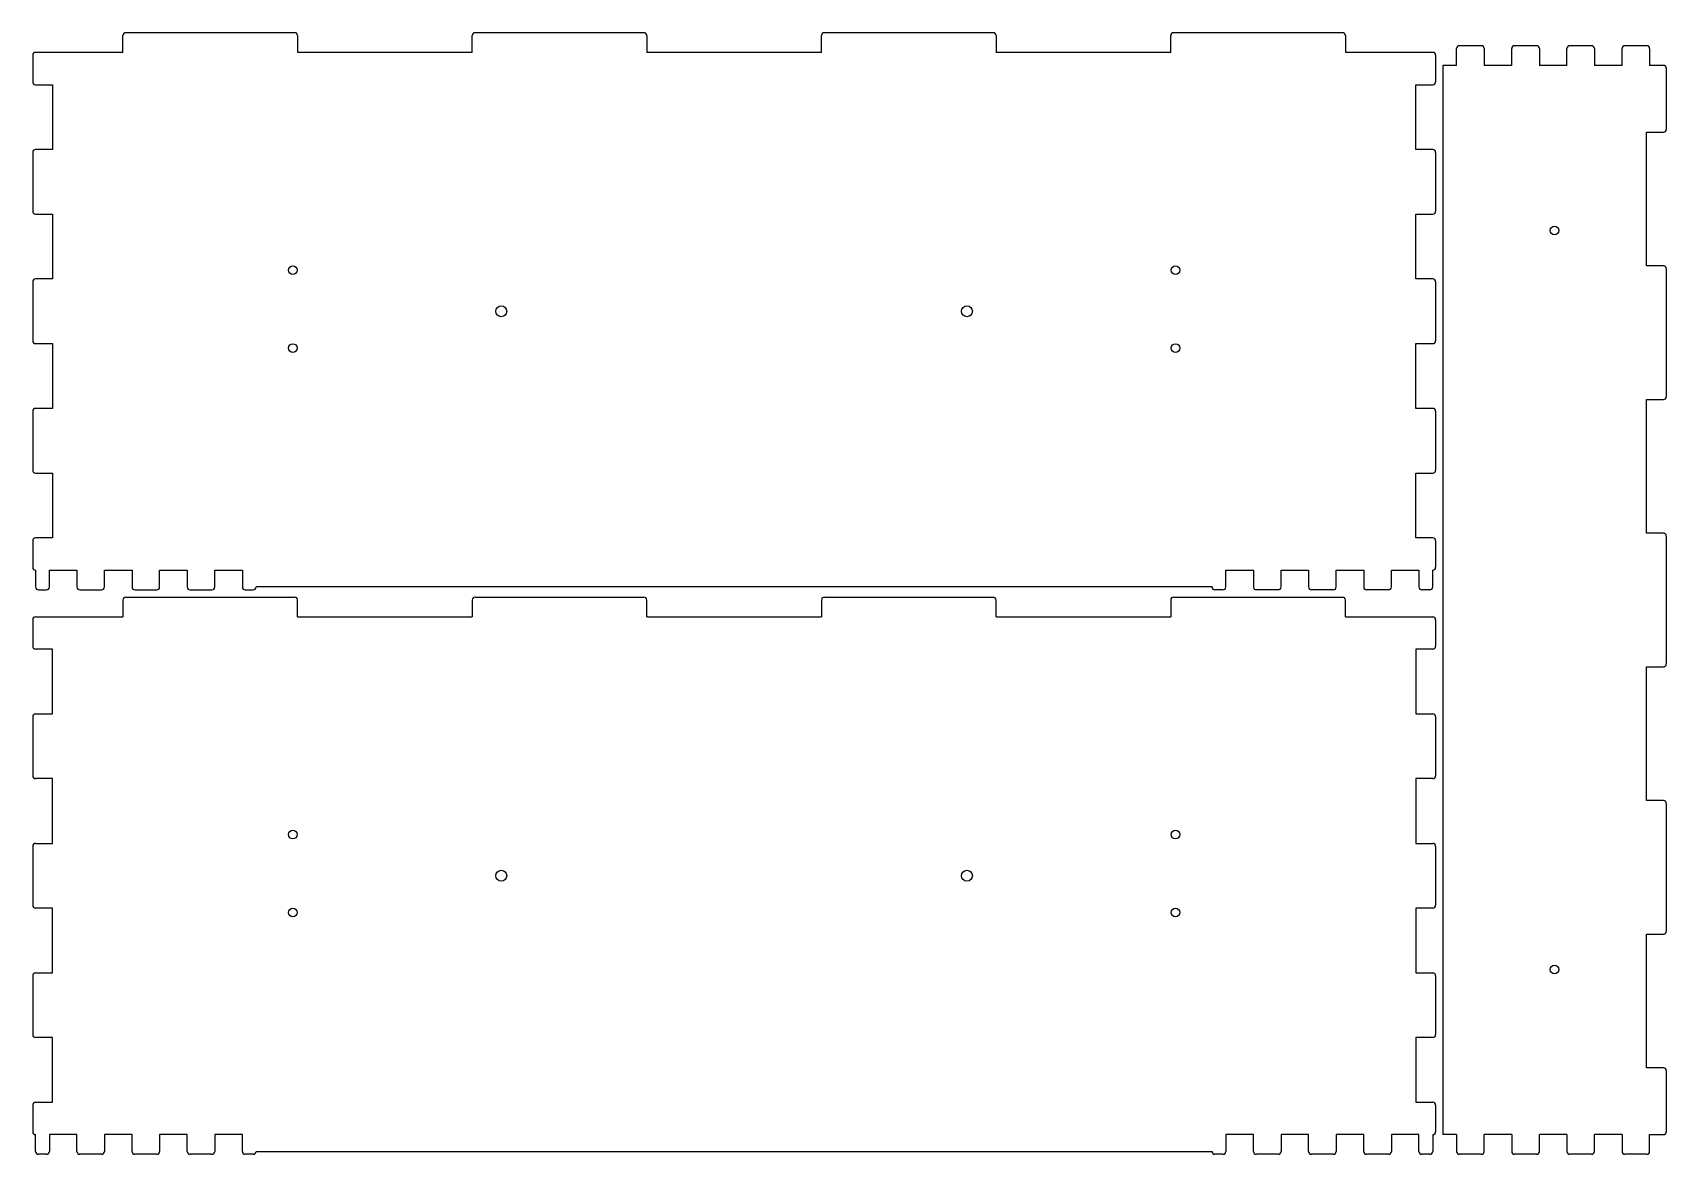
# Model space of a CAD drawing. Header units: millimetres. Extents: x 0 to 1129, y 0 to 775.
import ezdxf

# ---------------------------------------------------------------- set-up
doc = ezdxf.new("R2010")
doc.units = ezdxf.units.MM
doc.layers.add('SheetCutProfiles', color=7, linetype='CONTINUOUS')

msp = doc.modelspace()

# ---------------------------------------------------------------- linework, layer by layer
at = {"layer": 'SheetCutProfiles'}
for p, q in [((62.325, 761.4), (62.325, 773)), ((180.975, 775), (64.325, 775)), ((182.975, 773), (182.975, 761.4)), ((303.625, 761.4), (303.625, 773)), ((422.275, 775), (305.625, 775)), ((424.275, 773), (424.275, 761.4)), ((544.925, 761.4), (544.925, 773)), ((663.575, 775), (546.925, 775)), ((665.575, 773), (665.575, 761.4)), ((786.225, 761.4), (786.225, 773)), ((904.875, 775), (788.225, 775)), ((906.875, 773), (906.875, 761.4)), ((0, 759.4), (0, 741.0375)), ((62.325, 761.4), (2, 761.4)), ((303.625, 761.4), (182.975, 761.4)), ((544.925, 761.4), (424.275, 761.4)), ((786.225, 761.4), (665.575, 761.4)), ((967.2, 761.4), (906.875, 761.4)), ((969.2, 759.4), (969.2, 741.0375)), ((983.725, 752.4), (983.725, 764)), ((1000.775, 766), (985.725, 766)), ((1002.775, 764), (1002.775, 752.4)), ((1021.825, 752.4), (1021.825, 764)), ((1038.875, 766), (1023.825, 766)), ((1040.875, 764), (1040.875, 752.4)), ((1059.925, 752.4), (1059.925, 764)), ((1076.975, 766), (1061.925, 766)), ((1078.975, 764), (1078.975, 752.4)), ((1098.025, 752.4), (1098.025, 764)), ((1115.075, 766), (1100.025, 766)), ((1117.075, 764), (1117.075, 752.4)), ((974.2, 752.4), (974.2, 13.6)), ((983.725, 752.4), (974.2, 752.4)), ((1021.825, 752.4), (1002.775, 752.4)), ((1059.925, 752.4), (1040.875, 752.4)), ((1098.025, 752.4), (1078.975, 752.4)), ((1126.6, 752.4), (1117.075, 752.4)), ((1128.6, 750.4), (1128.6, 708.225)), ((2, 739.0375), (13.6, 739.0375)), ((13.6, 739.0375), (13.6, 694.3125)), ((955.6, 739.0375), (967.2, 739.0375)), ((955.6, 694.3125), (955.6, 739.0375)), ((1115, 706.225), (1126.6, 706.225)), ((1115, 613.875), (1115, 706.225)), ((0, 692.3125), (0, 651.5875)), ((13.6, 694.3125), (2, 694.3125)), ((967.2, 694.3125), (955.6, 694.3125)), ((969.2, 692.3125), (969.2, 651.5875)), ((2, 649.5875), (13.6, 649.5875)), ((13.6, 649.5875), (13.6, 604.8625)), ((955.6, 649.5875), (967.2, 649.5875)), ((955.6, 604.8625), (955.6, 649.5875)), ((1126.6, 613.875), (1115, 613.875)), ((1128.6, 611.875), (1128.6, 523.525)), ((0, 602.8625), (0, 562.1375)), ((13.6, 604.8625), (2, 604.8625)), ((967.2, 604.8625), (955.6, 604.8625)), ((969.2, 602.8625), (969.2, 562.1375)), ((2, 560.1375), (13.6, 560.1375)), ((13.6, 560.1375), (13.6, 515.4125)), ((955.6, 560.1375), (967.2, 560.1375)), ((955.6, 515.4125), (955.6, 560.1375)), ((1115, 521.525), (1126.6, 521.525)), ((1115, 429.175), (1115, 521.525)), ((0, 513.4125), (0, 472.6875)), ((13.6, 515.4125), (2, 515.4125)), ((967.2, 515.4125), (955.6, 515.4125)), ((969.2, 513.4125), (969.2, 472.6875)), ((2, 470.6875), (13.6, 470.6875)), ((13.6, 470.6875), (13.6, 425.9625)), ((955.6, 470.6875), (967.2, 470.6875)), ((955.6, 425.9625), (955.6, 470.6875)), ((1126.6, 429.175), (1115, 429.175)), ((0, 423.9625), (0, 405.6)), ((13.6, 425.9625), (2, 425.9625)), ((967.2, 425.9625), (955.6, 425.9625)), ((969.2, 423.9625), (969.2, 405.6)), ((1128.6, 427.175), (1128.6, 338.825)), ((2, 403.6), (2, 392)), ((11.525, 403.6), (30.575, 403.6)), ((11.525, 392), (11.525, 403.6)), ((30.575, 403.6), (30.575, 392)), ((49.625, 403.6), (68.675, 403.6)), ((49.625, 392), (49.625, 403.6)), ((68.675, 403.6), (68.675, 392)), ((87.725, 403.6), (106.775, 403.6)), ((87.725, 392), (87.725, 403.6)), ((106.775, 403.6), (106.775, 392)), ((125.825, 403.6), (144.875, 403.6)), ((125.825, 392), (125.825, 403.6)), ((144.875, 403.6), (144.875, 392)), ((824.325, 403.6), (843.375, 403.6)), ((824.325, 392), (824.325, 403.6)), ((843.375, 403.6), (843.375, 392)), ((862.425, 403.6), (881.475, 403.6)), ((862.425, 392), (862.425, 403.6)), ((881.475, 403.6), (881.475, 392)), ((900.525, 403.6), (919.575, 403.6)), ((900.525, 392), (900.525, 403.6)), ((919.575, 403.6), (919.575, 392)), ((938.625, 403.6), (957.675, 403.6)), ((938.625, 392), (938.625, 403.6)), ((957.675, 403.6), (957.675, 392)), ((967.2, 392), (967.2, 403.6)), ((4, 390), (9.525, 390)), ((32.575, 390), (47.625, 390)), ((64.325, 385), (180.975, 385)), ((70.675, 390), (85.725, 390)), ((108.775, 390), (123.825, 390)), ((146.875, 390), (152.4, 390)), ((814.8, 392), (154.4, 392)), ((305.625, 385), (422.275, 385)), ((546.925, 385), (663.575, 385)), ((788.225, 385), (904.875, 385)), ((822.325, 390), (816.8, 390)), ((860.425, 390), (845.375, 390)), ((898.525, 390), (883.475, 390)), ((936.625, 390), (921.575, 390)), ((965.2, 390), (959.675, 390)), ((62.325, 383), (62.325, 371.4)), ((182.975, 371.4), (182.975, 383)), ((303.625, 383), (303.625, 371.4)), ((424.275, 371.4), (424.275, 383)), ((544.925, 383), (544.925, 371.4)), ((665.575, 371.4), (665.575, 383)), ((786.225, 383), (786.225, 371.4)), ((906.875, 371.4), (906.875, 383)), ((0, 369.4), (0, 351.0375)), ((2, 371.4), (62.325, 371.4)), ((182.975, 371.4), (303.625, 371.4)), ((424.275, 371.4), (544.925, 371.4)), ((665.575, 371.4), (786.225, 371.4)), ((906.875, 371.4), (967.2, 371.4)), ((969.2, 369.4), (969.2, 351.0375)), ((13.6, 349.0375), (2, 349.0375)), ((13.6, 304.3125), (13.6, 349.0375)), ((955.6, 349.0375), (955.6, 304.3125)), ((967.2, 349.0375), (955.6, 349.0375)), ((1115, 336.825), (1126.6, 336.825)), ((1115, 244.475), (1115, 336.825)), ((0, 302.3125), (0, 261.5875)), ((2, 304.3125), (13.6, 304.3125)), ((955.6, 304.3125), (967.2, 304.3125)), ((969.2, 302.3125), (969.2, 261.5875)), ((13.6, 259.5875), (2, 259.5875)), ((13.6, 214.8625), (13.6, 259.5875)), ((955.6, 259.5875), (955.6, 214.8625)), ((967.2, 259.5875), (955.6, 259.5875)), ((1126.6, 244.475), (1115, 244.475)), ((1128.6, 242.475), (1128.6, 154.125)), ((2, 214.8625), (13.6, 214.8625)), ((955.6, 214.8625), (967.2, 214.8625)), ((0, 212.8625), (0, 172.1375)), ((969.2, 212.8625), (969.2, 172.1375)), ((13.6, 170.1375), (2, 170.1375)), ((13.6, 125.4125), (13.6, 170.1375)), ((955.6, 170.1375), (955.6, 125.4125)), ((967.2, 170.1375), (955.6, 170.1375)), ((1115, 152.125), (1126.6, 152.125)), ((1115, 59.775), (1115, 152.125)), ((2, 125.4125), (13.6, 125.4125)), ((955.6, 125.4125), (967.2, 125.4125)), ((0, 123.4125), (0, 82.6875)), ((969.2, 123.4125), (969.2, 82.6875)), ((13.6, 80.6875), (2, 80.6875)), ((13.6, 35.9625), (13.6, 80.6875)), ((955.6, 80.6875), (955.6, 35.9625)), ((967.2, 80.6875), (955.6, 80.6875)), ((1126.6, 59.775), (1115, 59.775)), ((1128.6, 57.775), (1128.6, 15.6)), ((0, 33.9625), (0, 15.6)), ((2, 35.9625), (13.6, 35.9625)), ((955.6, 35.9625), (967.2, 35.9625)), ((969.2, 33.9625), (969.2, 15.6)), ((2, 2), (2, 13.6)), ((11.525, 13.6), (11.525, 2)), ((30.575, 13.6), (11.525, 13.6)), ((30.575, 2), (30.575, 13.6)), ((49.625, 13.6), (49.625, 2)), ((68.675, 13.6), (49.625, 13.6)), ((68.675, 2), (68.675, 13.6)), ((87.725, 13.6), (87.725, 2)), ((106.775, 13.6), (87.725, 13.6)), ((106.775, 2), (106.775, 13.6)), ((125.825, 13.6), (125.825, 2)), ((144.875, 13.6), (125.825, 13.6)), ((144.875, 2), (144.875, 13.6)), ((824.325, 13.6), (824.325, 2)), ((843.375, 13.6), (824.325, 13.6)), ((843.375, 2), (843.375, 13.6)), ((862.425, 13.6), (862.425, 2)), ((881.475, 13.6), (862.425, 13.6)), ((881.475, 2), (881.475, 13.6)), ((900.525, 13.6), (900.525, 2)), ((919.575, 13.6), (900.525, 13.6)), ((919.575, 2), (919.575, 13.6)), ((938.625, 13.6), (938.625, 2)), ((957.675, 13.6), (938.625, 13.6)), ((957.675, 2), (957.675, 13.6)), ((967.2, 13.6), (967.2, 2)), ((983.725, 13.6), (974.2, 13.6)), ((983.725, 13.6), (983.725, 2)), ((1021.825, 13.6), (1002.775, 13.6)), ((1002.775, 2), (1002.775, 13.6)), ((1021.825, 13.6), (1021.825, 2)), ((1059.925, 13.6), (1040.875, 13.6)), ((1040.875, 2), (1040.875, 13.6)), ((1059.925, 13.6), (1059.925, 2)), ((1098.025, 13.6), (1078.975, 13.6)), ((1078.975, 2), (1078.975, 13.6)), ((1098.025, 13.6), (1098.025, 2)), ((1117.075, 13.6), (1126.6, 13.6)), ((1117.075, 2), (1117.075, 13.6)), ((9.525, 0), (4, 0)), ((47.625, 0), (32.575, 0)), ((85.725, 0), (70.675, 0)), ((123.825, 0), (108.775, 0)), ((152.4, 0), (146.875, 0)), ((154.4, 2), (814.8, 2)), ((822.325, 0), (816.8, 0)), ((860.425, 0), (845.375, 0)), ((898.525, 0), (883.475, 0)), ((936.625, 0), (921.575, 0)), ((965.2, 0), (959.675, 0)), ((1000.775, 0), (985.725, 0)), ((1038.875, 0), (1023.825, 0)), ((1076.975, 0), (1061.925, 0)), ((1115.075, 0), (1100.025, 0))]:
    msp.add_line(p, q, dxfattribs=at)
for centre, radius in [((1051.4, 638.3333), 3), ((179.6667, 610.9), 3), ((789.5333, 610.9), 3), ((323.7333, 582.5), 3.75), ((645.4667, 582.5), 3.75), ((179.6667, 557.1), 3), ((789.5333, 557.1), 3), ((179.6667, 220.9), 3), ((789.5333, 220.9), 3), ((323.7333, 192.5), 3.75), ((645.4667, 192.5), 3.75), ((179.6667, 167.1), 3), ((789.5333, 167.1), 3), ((1051.4, 127.6667), 3)]:
    msp.add_circle(centre, radius, dxfattribs=at)
for centre, start, end in [((64.325, 773), 90, 180), ((180.975, 773), 0, 90), ((305.625, 773), 90, 180), ((422.275, 773), 0, 90), ((546.925, 773), 90, 180), ((663.575, 773), 0, 90), ((788.225, 773), 90, 180), ((904.875, 773), 0, 90), ((2, 759.4), 90, 180), ((967.2, 759.4), 0, 90), ((985.725, 764), 90, 180), ((1000.775, 764), 0, 90), ((1023.825, 764), 90, 180), ((1038.875, 764), 0, 90), ((1061.925, 764), 90, 180), ((1076.975, 764), 0, 90), ((1100.025, 764), 90, 180), ((1115.075, 764), 0, 90), ((1126.6, 750.4), 0, 90), ((2, 741.0375), 180, -90), ((967.2, 741.0375), -90, 0), ((1126.6, 708.225), -90, 0), ((2, 692.3125), 90, 180), ((967.2, 692.3125), 0, 90), ((2, 651.5875), 180, -90), ((967.2, 651.5875), -90, 0), ((1126.6, 611.875), 0, 90), ((2, 602.8625), 90, 180), ((967.2, 602.8625), 0, 90), ((2, 562.1375), 180, -90), ((967.2, 562.1375), -90, 0), ((1126.6, 523.525), -90, 0), ((2, 513.4125), 90, 180), ((967.2, 513.4125), 0, 90), ((2, 472.6875), 180, -90), ((967.2, 472.6875), -90, 0), ((1126.6, 427.175), 0, 90), ((2, 423.9625), 90, 180), ((967.2, 423.9625), 0, 90), ((2, 405.6), 180, -90), ((967.2, 405.6), -90, 0), ((4, 392), 180, -90), ((9.525, 392), -90, 0), ((32.575, 392), 180, -90), ((47.625, 392), -90, 0), ((64.325, 383), 90, 180), ((70.675, 392), 180, -90), ((85.725, 392), -90, 0), ((108.775, 392), 180, -90), ((123.825, 392), -90, 0), ((146.875, 392), 180, -90), ((152.4, 392), -90, 0), ((180.975, 383), 0, 90), ((305.625, 383), 90, 180), ((422.275, 383), 0, 90), ((546.925, 383), 90, 180), ((663.575, 383), 0, 90), ((788.225, 383), 90, 180), ((816.8, 392), 180, -90), ((822.325, 392), -90, 0), ((845.375, 392), 180, -90), ((860.425, 392), -90, 0), ((883.475, 392), 180, -90), ((898.525, 392), -90, 0), ((904.875, 383), 0, 90), ((921.575, 392), 180, -90), ((936.625, 392), -90, 0), ((959.675, 392), 180, -90), ((965.2, 392), -90, 0), ((2, 369.4), 90, 180), ((967.2, 369.4), 0, 90), ((2, 351.0375), 180, -90), ((967.2, 351.0375), -90, 0), ((1126.6, 338.825), -90, 0), ((2, 302.3125), 90, 180), ((967.2, 302.3125), 0, 90), ((2, 261.5875), 180, -90), ((967.2, 261.5875), -90, 0), ((1126.6, 242.475), 0, 90), ((2, 212.8625), 90, 180), ((967.2, 212.8625), 0, 90), ((2, 172.1375), 180, -90), ((967.2, 172.1375), -90, 0), ((1126.6, 154.125), -90, 0), ((2, 123.4125), 90, 180), ((967.2, 123.4125), 0, 90), ((2, 82.6875), 180, -90), ((967.2, 82.6875), -90, 0), ((1126.6, 57.775), 0, 90), ((2, 33.9625), 90, 180), ((967.2, 33.9625), 0, 90), ((2, 15.6), 180, -90), ((967.2, 15.6), -90, 0), ((1126.6, 15.6), -90, 0), ((4, 2), -180, -90), ((9.525, 2), -90, 0), ((32.575, 2), -180, -90), ((47.625, 2), -90, 0), ((70.675, 2), -180, -90), ((85.725, 2), -90, 0), ((108.775, 2), -180, -90), ((123.825, 2), -90, 0), ((146.875, 2), -180, -90), ((152.4, 2), -90, 0), ((816.8, 2), -180, -90), ((822.325, 2), -90, 0), ((845.375, 2), -180, -90), ((860.425, 2), -90, 0), ((883.475, 2), -180, -90), ((898.525, 2), -90, 0), ((921.575, 2), -180, -90), ((936.625, 2), -90, 0), ((959.675, 2), -180, -90), ((965.2, 2), -90, 0), ((985.725, 2), 180, -90), ((1000.775, 2), -90, 0), ((1023.825, 2), 180, -90), ((1038.875, 2), -90, 0), ((1061.925, 2), 180, -90), ((1076.975, 2), -90, 0), ((1100.025, 2), 180, -90), ((1115.075, 2), -90, 0)]:
    msp.add_arc(centre, 2, start, end, dxfattribs=at)

doc.saveas('drawing.dxf')
